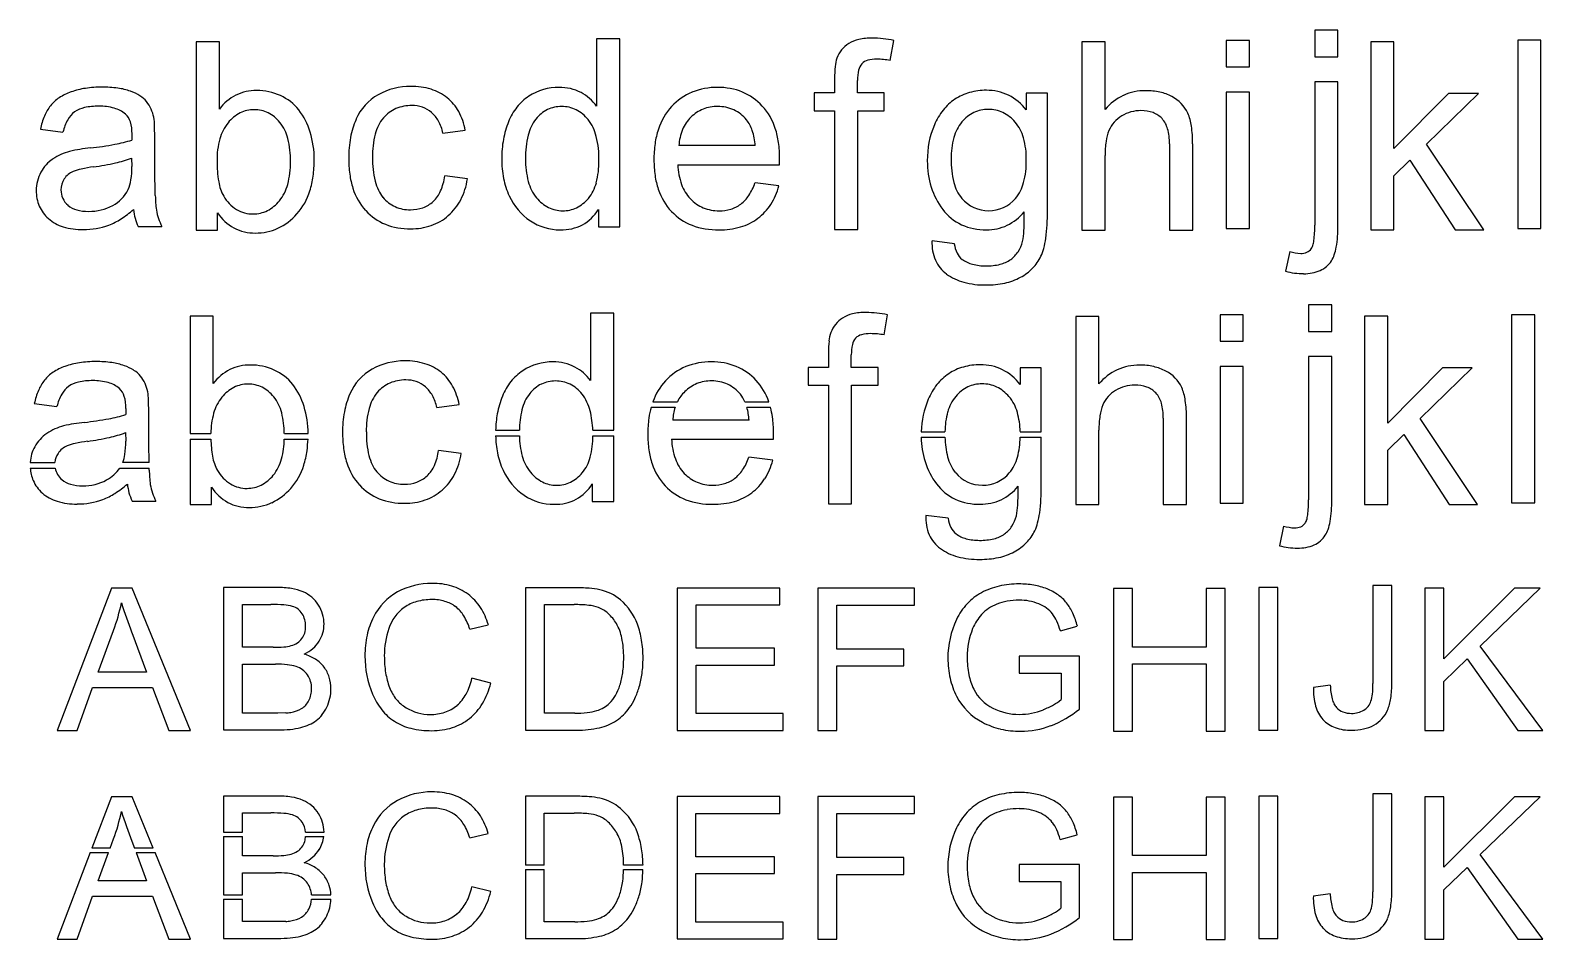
# Model space of a CAD drawing. Extents: x 6 to 1374, y 25 to 347.
# Drawn here: x 6 to 537, y 28 to 347 of the extents above; entities that cross this region are included whole.
import ezdxf

# ---------------------------------------------------------------- set-up
doc = ezdxf.new("R2010")
doc.units = 0
doc.layers.get('0').update_dxf_attribs({"linetype": 'CONTINUOUS'})

msp = doc.modelspace()

# ---------------------------------------------------------------- linework, layer by layer
for p, q in [((456.67, 347.33), (456.67, 337.95)), ((464.81, 347.33), (456.67, 347.33)), ((464.81, 337.95), (464.81, 347.33)), ((64.11, 343.25), (64.11, 277.17)), ((72.25, 343.25), (64.11, 343.25)), ((72.25, 319.67), (72.25, 343.25)), ((204.64, 344.36), (204.64, 320.68)), ((212.78, 344.36), (204.64, 344.36)), ((212.78, 278.28), (212.78, 344.36)), ((307.71, 336.71), (308.92, 343.77)), ((374.95, 343.22), (374.95, 277.14)), ((383.1, 343.22), (374.95, 343.22)), ((383.1, 319.51), (383.1, 343.22)), ((425.59, 343.77), (425.59, 334.49)), ((433.73, 343.77), (425.59, 343.77)), ((433.73, 334.49), (433.73, 343.77)), ((476.31, 343.3), (476.31, 277.23)), ((484.46, 343.3), (476.31, 343.3)), ((484.46, 305.76), (484.46, 343.3)), ((527.9, 343.8), (527.9, 277.72)), ((536.04, 343.8), (527.9, 343.8)), ((536.04, 277.72), (536.04, 343.8)), ((425.59, 334.49), (433.73, 334.49)), ((456.67, 337.95), (464.81, 337.95)), ((288.13, 330.39), (288.13, 325.31)), ((296.17, 325.31), (296.17, 329.71)), ((456.67, 329.18), (456.67, 278.86)), ((464.81, 329.18), (456.67, 329.18)), ((464.81, 278.68), (464.81, 329.18)), ((281.02, 325.31), (281.02, 319.02)), ((288.13, 325.31), (281.02, 325.31)), ((305.55, 325.31), (296.17, 325.31)), ((305.55, 319.02), (305.55, 325.31)), ((355.43, 325.21), (355.43, 319.33)), ((362.86, 325.21), (355.43, 325.21)), ((362.86, 283.82), (362.86, 325.21)), ((425.59, 325.62), (425.59, 277.69)), ((433.73, 325.62), (425.59, 325.62)), ((433.73, 277.69), (433.73, 325.62)), ((503.62, 325.16), (484.46, 305.76)), ((495.83, 307.35), (514.1, 325.16)), ((514.1, 325.16), (503.62, 325.16)), ((281.02, 319.02), (288.13, 319.02)), ((288.13, 319.02), (288.13, 277.37)), ((296.28, 319.02), (305.55, 319.02)), ((296.28, 277.37), (296.28, 319.02)), ((49.63, 309.29), (49.53, 313.86)), ((9.43, 312.61), (17.37, 311.58)), ((41.59, 310.91), (41.55, 308.79)), ((49.63, 298.5), (49.63, 309.29)), ((150.72, 311.21), (158.56, 312.24)), ((260.32, 306.83), (233.52, 306.83)), ((383.1, 277.14), (383.1, 303.33)), ((405.67, 307.47), (405.67, 277.14)), ((413.82, 277.14), (413.82, 307.49)), ((515.95, 277.23), (495.83, 307.35)), ((41.39, 302.4), (41.55, 299.45)), ((49.76, 289.28), (49.63, 298.5)), ((233.1, 300.13), (268.83, 300.13)), ((268.83, 300.13), (268.87, 302.3)), ((484.46, 296.26), (490.08, 301.75)), ((490.08, 301.75), (505.96, 277.23)), ((159.28, 295.13), (151.34, 296.16)), ((268.6, 292.71), (260.23, 293.74)), ((484.46, 277.23), (484.46, 296.26)), ((71.63, 277.17), (71.63, 283.25)), ((205.26, 284.4), (205.26, 278.28)), ((43.76, 278.38), (52.11, 278.38)), ((64.11, 277.17), (71.63, 277.17)), ((205.26, 278.28), (212.78, 278.28)), ((288.13, 277.37), (296.28, 277.37)), ((374.95, 277.14), (383.1, 277.14)), ((405.67, 277.14), (413.82, 277.14)), ((425.59, 277.69), (433.73, 277.69)), ((476.31, 277.23), (484.46, 277.23)), ((505.96, 277.23), (515.95, 277.23)), ((527.9, 277.72), (536.04, 277.72)), ((330.18, 272.33), (322.34, 273.36)), ((447.9, 269.62), (446.4, 262.72)), ((454.51, 250.98), (454.51, 241.6)), ((462.65, 250.98), (454.51, 250.98)), ((462.65, 241.6), (462.65, 250.98)), ((61.95, 246.9), (61.95, 205.78)), ((70.1, 246.9), (61.95, 246.9)), ((70.1, 223.32), (70.1, 246.9)), ((202.49, 248.01), (202.49, 224.33)), ((210.63, 248.01), (202.49, 248.01)), ((210.63, 206.89), (210.63, 248.01)), ((305.55, 240.37), (306.76, 247.43)), ((372.79, 246.87), (372.79, 180.8)), ((380.93, 246.87), (372.79, 246.87)), ((380.93, 223.16), (380.93, 246.87)), ((423.42, 247.42), (423.42, 238.14)), ((431.57, 247.42), (423.42, 247.42)), ((431.57, 238.14), (431.57, 247.42)), ((474.15, 246.96), (474.15, 180.88)), ((482.29, 246.96), (474.15, 246.96)), ((482.29, 209.42), (482.29, 246.96)), ((525.73, 247.45), (525.73, 181.37)), ((533.88, 247.45), (525.73, 247.45)), ((533.88, 181.37), (533.88, 247.45)), ((454.51, 241.6), (462.65, 241.6)), ((285.97, 234.04), (285.97, 228.96)), ((423.42, 238.14), (431.57, 238.14)), ((278.86, 228.96), (278.86, 222.67)), ((285.97, 228.96), (278.86, 228.96)), ((294.01, 228.96), (294.01, 233.36)), ((303.4, 228.96), (294.01, 228.96)), ((303.4, 222.67), (303.4, 228.96)), ((353.28, 228.86), (353.28, 222.99)), ((360.7, 228.86), (353.28, 228.86)), ((360.7, 206.4), (360.7, 228.86)), ((423.42, 229.28), (423.42, 181.34)), ((431.57, 229.28), (423.42, 229.28)), ((431.57, 181.34), (431.57, 229.28)), ((454.51, 232.84), (454.51, 182.51)), ((462.65, 232.84), (454.51, 232.84)), ((462.65, 182.34), (462.65, 232.84)), ((501.45, 228.81), (482.29, 209.42)), ((493.67, 211.01), (511.94, 228.81)), ((511.94, 228.81), (501.45, 228.81)), ((278.86, 222.67), (285.97, 222.67)), ((285.97, 222.67), (285.97, 181.03)), ((294.12, 222.67), (303.4, 222.67)), ((294.12, 181.03), (294.12, 222.67)), ((7.3, 216.26), (15.24, 215.23)), ((39.47, 214.57), (39.42, 212.45)), ((47.51, 212.94), (47.41, 217.51)), ((47.51, 202.15), (47.51, 212.94)), ((148.57, 214.87), (156.41, 215.9)), ((223.77, 214.95), (232.19, 214.95)), ((224.39, 216.93), (232.99, 216.93)), ((256.67, 216.93), (265.05, 216.93)), ((257.37, 214.95), (265.65, 214.95)), ((258.16, 210.49), (231.36, 210.49)), ((403.51, 211.13), (403.51, 180.8)), ((411.65, 180.8), (411.65, 211.14)), ((513.79, 180.88), (493.67, 211.01)), ((39.26, 206.06), (39.42, 203.1)), ((47.6, 195.62), (47.51, 202.15)), ((61.95, 205.78), (69.27, 205.78)), ((61.95, 203.8), (69.28, 203.8)), ((61.95, 203.8), (61.95, 180.83)), ((95.04, 203.8), (103.37, 203.8)), ((95.05, 205.78), (103.4, 205.78)), ((169.2, 206.89), (177.54, 206.89)), ((169.2, 204.91), (177.54, 204.91)), ((203.3, 206.89), (210.63, 206.89)), ((203.32, 204.91), (210.63, 204.91)), ((210.63, 181.93), (210.63, 204.91)), ((230.94, 203.79), (266.67, 203.79)), ((266.67, 203.79), (266.72, 205.95)), ((318.54, 204.42), (326.89, 204.42)), ((318.55, 206.4), (326.88, 206.4)), ((353.28, 206.4), (360.7, 206.4)), ((353.28, 204.42), (360.7, 204.42)), ((360.7, 187.47), (360.7, 204.42)), ((380.93, 180.8), (380.93, 206.98)), ((482.29, 199.92), (487.92, 205.4)), ((487.92, 205.4), (503.8, 180.88)), ((157.13, 198.78), (149.19, 199.82)), ((266.44, 196.36), (258.07, 197.4)), ((482.29, 180.88), (482.29, 199.92)), ((5.88, 195.62), (14.55, 195.62)), ((5.89, 193.64), (14.62, 193.64)), ((37.3, 193.64), (47.62, 193.64)), ((47.6, 195.62), (38.35, 195.62)), ((47.63, 192.93), (47.62, 193.64)), ((69.48, 180.83), (69.48, 186.9)), ((203.11, 188.06), (203.11, 181.93)), ((41.63, 182.04), (49.98, 182.04)), ((61.95, 180.83), (69.48, 180.83)), ((203.11, 181.93), (210.63, 181.93)), ((285.97, 181.03), (294.12, 181.03)), ((372.79, 180.8), (380.93, 180.8)), ((403.51, 180.8), (411.65, 180.8)), ((423.42, 181.34), (431.57, 181.34)), ((474.15, 180.88), (482.29, 180.88)), ((503.8, 180.88), (513.79, 180.88)), ((525.73, 181.37), (533.88, 181.37)), ((328.02, 175.98), (320.19, 177.01)), ((445.74, 173.27), (444.24, 166.38)), ((34.41, 151.44), (15.33, 101.44)), ((41.69, 151.44), (34.41, 151.44)), ((62.09, 101.44), (41.69, 151.44)), ((73.73, 151.68), (73.73, 101.68)), ((92.45, 151.68), (73.73, 151.68)), ((179.66, 151.61), (179.66, 101.61)), ((196.86, 151.61), (179.66, 151.61)), ((232.89, 151.51), (232.89, 101.51)), ((268.93, 151.51), (232.89, 151.51)), ((268.93, 145.58), (268.93, 151.51)), ((282.3, 151.48), (282.3, 101.48)), ((316.15, 151.48), (282.3, 151.48)), ((316.15, 145.55), (316.15, 151.48)), ((386.05, 151.31), (386.05, 101.31)), ((392.68, 151.31), (386.05, 151.31)), ((392.68, 130.79), (392.68, 151.31)), ((418.58, 151.31), (418.58, 130.79)), ((425.21, 151.31), (418.58, 151.31)), ((425.21, 101.31), (425.21, 151.31)), ((437.03, 151.64), (437.03, 101.64)), ((443.66, 151.64), (437.03, 151.64)), ((443.66, 101.64), (443.66, 151.64)), ((477.09, 152.43), (477.09, 118)), ((483.72, 152.43), (477.09, 152.43)), ((483.72, 118.35), (483.72, 152.43)), ((495.33, 151.44), (495.33, 101.44)), ((501.96, 151.44), (495.33, 151.44)), ((501.96, 126.66), (501.96, 151.44)), ((526.78, 151.44), (501.96, 126.66)), ((514.75, 131.13), (535.74, 151.44)), ((535.74, 151.44), (526.78, 151.44)), ((80.36, 145.76), (90.33, 145.76)), ((80.36, 130.7), (80.36, 145.76)), ((186.3, 145.69), (196.78, 145.69)), ((186.3, 107.54), (186.3, 145.69)), ((239.52, 145.58), (268.93, 145.58)), ((239.52, 130.37), (239.52, 145.58)), ((288.93, 145.55), (316.15, 145.55)), ((288.93, 130.1), (288.93, 145.55)), ((160.17, 137.03), (166.64, 138.56)), ((367.38, 136.45), (373.34, 138.08)), ((29.71, 121.96), (35.13, 136.65)), ((41.53, 135.84), (46.69, 121.96)), ((91.15, 130.7), (80.36, 130.7)), ((267.06, 130.37), (239.52, 130.37)), ((267.06, 124.44), (267.06, 130.37)), ((312.49, 130.1), (288.93, 130.1)), ((312.49, 124.18), (312.49, 130.1)), ((352.95, 127.59), (352.95, 121.66)), ((374.09, 127.59), (352.95, 127.59)), ((374.09, 109.04), (374.09, 127.59)), ((418.58, 130.79), (392.68, 130.79)), ((536.67, 101.44), (514.75, 131.13)), ((80.36, 124.77), (91.9, 124.77)), ((80.36, 107.61), (80.36, 124.77)), ((239.52, 124.44), (267.06, 124.44)), ((239.52, 107.44), (239.52, 124.44)), ((288.93, 124.18), (312.49, 124.18)), ((288.93, 101.48), (288.93, 124.18)), ((392.68, 124.86), (418.58, 124.86)), ((392.68, 101.31), (392.68, 124.86)), ((418.58, 124.86), (418.58, 101.31)), ((501.96, 118.75), (510.11, 126.64)), ((510.11, 126.64), (527.94, 101.44)), ((46.69, 121.96), (29.71, 121.96)), ((167.5, 118.16), (160.87, 119.83)), ((352.95, 121.66), (367.62, 121.66)), ((367.62, 121.66), (367.62, 112.34)), ((462.11, 117.41), (456.18, 116.59)), ((501.96, 101.44), (501.96, 118.75)), ((22.34, 101.44), (27.75, 116.58)), ((27.75, 116.58), (48.77, 116.58)), ((48.77, 116.58), (54.56, 101.44)), ((92.8, 107.61), (80.36, 107.61)), ((95.52, 107.67), (92.8, 107.61)), ((196.95, 107.54), (186.3, 107.54)), ((270.1, 107.44), (239.52, 107.44)), ((270.1, 101.51), (270.1, 107.44)), ((15.33, 101.44), (22.34, 101.44)), ((54.56, 101.44), (62.09, 101.44)), ((73.73, 101.68), (92.75, 101.68)), ((179.66, 101.61), (197.67, 101.61)), ((232.89, 101.51), (270.1, 101.51)), ((282.3, 101.48), (288.93, 101.48)), ((386.05, 101.31), (392.68, 101.31)), ((418.58, 101.31), (425.21, 101.31)), ((437.03, 101.64), (443.66, 101.64)), ((495.33, 101.44), (501.96, 101.44)), ((527.94, 101.44), (536.67, 101.44)), ((34.41, 78.25), (27.51, 60.18)), ((41.69, 78.25), (34.41, 78.25)), ((49.06, 60.18), (41.69, 78.25)), ((73.73, 78.49), (73.73, 65.83)), ((92.45, 78.49), (73.73, 78.49)), ((179.65, 78.42), (179.65, 54.17)), ((196.85, 78.42), (179.65, 78.42)), ((232.88, 78.31), (232.88, 28.31)), ((268.92, 78.31), (232.88, 78.31)), ((268.92, 72.39), (268.92, 78.31)), ((282.29, 78.28), (282.29, 28.28)), ((316.14, 78.28), (282.29, 78.28)), ((316.14, 72.35), (316.14, 78.28)), ((386.03, 78.11), (386.03, 28.11)), ((392.67, 78.11), (386.03, 78.11)), ((392.67, 57.6), (392.67, 78.11)), ((418.56, 78.11), (418.56, 57.6)), ((425.19, 78.11), (418.56, 78.11)), ((425.19, 28.11), (425.19, 78.11)), ((437.01, 78.45), (437.01, 28.45)), ((443.65, 78.45), (437.01, 78.45)), ((443.65, 28.45), (443.65, 78.45)), ((477.07, 79.23), (477.07, 44.81)), ((483.7, 79.23), (477.07, 79.23)), ((483.7, 45.16), (483.7, 79.23)), ((495.32, 78.24), (495.32, 28.24)), ((501.95, 78.24), (495.32, 78.24)), ((501.95, 53.47), (501.95, 78.24)), ((526.76, 78.24), (501.95, 53.47)), ((514.74, 57.94), (535.72, 78.24)), ((535.72, 78.24), (526.76, 78.24)), ((80.36, 65.83), (80.36, 72.56)), ((80.36, 72.56), (90.33, 72.56)), ((186.28, 54.17), (186.28, 72.49)), ((186.28, 72.49), (196.77, 72.49)), ((239.51, 72.39), (268.92, 72.39)), ((239.51, 57.18), (239.51, 72.39)), ((288.92, 72.35), (316.14, 72.35)), ((288.92, 56.91), (288.92, 72.35)), ((73.73, 65.83), (80.36, 65.83)), ((73.73, 64.33), (80.36, 64.33)), ((73.73, 64.33), (73.73, 43.75)), ((80.36, 57.51), (80.36, 64.33)), ((102.48, 65.83), (108.99, 65.83)), ((102.5, 64.33), (108.91, 64.33)), ((160.16, 63.84), (166.63, 65.37)), ((367.36, 63.25), (373.33, 64.89)), ((26.94, 58.68), (15.33, 28.25)), ((26.94, 58.68), (33.37, 58.68)), ((33.92, 60.18), (27.51, 60.18)), ((29.71, 48.76), (33.37, 58.68)), ((33.92, 60.18), (35.13, 63.45)), ((41.53, 62.64), (42.45, 60.18)), ((49.06, 60.18), (42.45, 60.18)), ((43.01, 58.68), (49.67, 58.68)), ((43.01, 58.68), (46.69, 48.76)), ((62.09, 28.25), (49.67, 58.68)), ((91.15, 57.51), (80.36, 57.51)), ((186.28, 54.17), (179.65, 54.17)), ((220.91, 54.17), (214.13, 54.17)), ((267.04, 57.18), (239.51, 57.18)), ((267.04, 51.25), (267.04, 57.18)), ((312.47, 56.91), (288.92, 56.91)), ((312.47, 50.98), (312.47, 56.91)), ((352.94, 54.4), (352.94, 48.47)), ((374.08, 54.4), (352.94, 54.4)), ((374.08, 35.84), (374.08, 54.4)), ((418.56, 57.6), (392.67, 57.6)), ((501.95, 45.56), (510.09, 53.44)), ((510.09, 53.44), (527.92, 28.24)), ((536.66, 28.24), (514.74, 57.94)), ((46.69, 48.76), (29.71, 48.76)), ((80.36, 43.75), (80.36, 51.58)), ((80.36, 51.58), (91.9, 51.58)), ((179.65, 52.67), (186.28, 52.67)), ((179.65, 52.67), (179.65, 28.42)), ((186.28, 34.35), (186.28, 52.67)), ((214.12, 52.67), (220.91, 52.67)), ((239.51, 51.25), (267.04, 51.25)), ((239.51, 34.24), (239.51, 51.25)), ((288.92, 50.98), (312.47, 50.98)), ((288.92, 28.28), (288.92, 50.98)), ((352.94, 48.47), (367.6, 48.47)), ((367.6, 48.47), (367.6, 39.15)), ((392.67, 51.67), (418.56, 51.67)), ((392.67, 28.11), (392.67, 51.67)), ((418.56, 51.67), (418.56, 28.11)), ((22.34, 28.25), (27.75, 43.38)), ((27.75, 43.38), (48.77, 43.38)), ((48.77, 43.38), (54.56, 28.25)), ((73.73, 43.75), (80.36, 43.75)), ((104.6, 43.75), (111.39, 43.75)), ((167.49, 44.97), (160.86, 46.64)), ((462.1, 44.21), (456.17, 43.39)), ((501.95, 28.24), (501.95, 45.56)), ((73.73, 42.25), (80.36, 42.25)), ((73.73, 42.25), (73.73, 28.49)), ((80.36, 34.42), (80.36, 42.25)), ((104.6, 42.25), (111.39, 42.25)), ((92.8, 34.42), (80.36, 34.42)), ((95.52, 34.48), (92.8, 34.42)), ((196.94, 34.35), (186.28, 34.35)), ((270.09, 34.24), (239.51, 34.24)), ((270.09, 28.31), (270.09, 34.24)), ((15.33, 28.25), (22.34, 28.25)), ((54.56, 28.25), (62.09, 28.25)), ((73.73, 28.49), (92.75, 28.49)), ((179.65, 28.42), (197.66, 28.42)), ((232.88, 28.31), (270.09, 28.31)), ((282.29, 28.28), (288.92, 28.28)), ((386.03, 28.11), (392.67, 28.11)), ((418.56, 28.11), (425.19, 28.11)), ((437.01, 28.45), (443.65, 28.45)), ((495.32, 28.24), (501.95, 28.24)), ((527.92, 28.24), (536.66, 28.24))]:
    msp.add_line(p, q)
for centre, radius, start, end in [((298.68, 333.93), 10.34, 122.675, 159.603), ((298.96, 333.5), 10.85, 102.366, 122.677), ((301.1, 323.99), 20.6, 89.291, 102.526), ((300.93, 304.86), 39.72, 78.392, 89.388), ((323.97, 330.66), 35.83, 173.728, 180.441), ((301.67, 333.23), 13.4, 161.294, 174.254), ((301.41, 332.28), 4.96, 138.244, 167.794), ((301, 332.2), 4.73, 105.039, 134.239), ((302.71, 326.12), 11.04, 88.833, 105.377), ((302.77, 309.89), 27.27, 79.579, 89.669), ((310.8, 330), 14.62, 166.81, 181.131), ((26.41, 307.87), 18.85, 109.285, 123.376), ((29.32, 299.89), 27.34, 98.552, 109.523), ((30.9, 289.41), 37.94, 89.747, 98.563), ((31.33, 288.2), 39.15, 82.208, 90.38), ((33.83, 305.97), 21.21, 70.08, 82.386), ((35.02, 309.34), 17.63, 57.914, 69.988), ((39.12, 315.85), 9.94, 40.328, 58.03), ((85.87, 309.23), 17.16, 117.014, 142.56), ((85.12, 310.04), 16.11, 89.264, 115.917), ((85.42, 306.15), 19.99, 65.641, 90.263), ((86.79, 308.78), 17.03, 38.418, 66.202), ((136.7, 309.04), 17.9, 119.012, 157.189), ((139.26, 304.39), 23.21, 89.557, 118.975), ((139.73, 303.99), 23.62, 73.252, 90.685), ((141.53, 310.29), 17.06, 51.277, 72.94), ((190.49, 309.37), 17.63, 123.133, 141.5), ((191.28, 308.22), 19.02, 89.358, 123.22), ((191.78, 311.38), 15.87, 62.262, 91.042), ((191.67, 311.24), 16.04, 36.035, 62.133), ((245.91, 306.84), 20.29, 112.581, 137.395), ((246.78, 303.91), 23.34, 89.203, 111.798), ((247.41, 304.8), 22.45, 67.981, 90.778), ((248.11, 307.26), 19.91, 42.48, 67.184), ((340.41, 308.09), 18.04, 105.782, 123.788), ((341.29, 304.61), 21.63, 89.578, 105.529), ((341.66, 309.01), 17.23, 64.122, 90.718), ((340.82, 308.06), 18.46, 37.641, 63.04), ((397.53, 307.47), 18.8, 115.351, 140.19), ((397.13, 307.6), 18.51, 89.296, 114.392), ((397.5, 303.9), 22.21, 77.522, 90.376), ((398.64, 309.15), 16.84, 61.965, 77.425), ((400.99, 313.07), 12.28, 24.815, 63.068), ((25.7, 310.92), 16.11, 142.001, 156.996), ((23.38, 312.51), 13.3, 123.491, 141.275), ((26.69, 311.69), 8.72, 127.054, 151.267), ((26.91, 310.69), 9.66, 101.771, 124.521), ((29.63, 298.47), 22.18, 89.162, 102.212), ((30.28, 301.43), 19.22, 74.601, 90.945), ((32.67, 310.13), 10.19, 49.625, 74.609), ((36.71, 314.36), 12.75, 10.848, 38.407), ((84.41, 308.53), 10.9, 89.593, 116.578), ((84.59, 308.59), 10.85, 63.824, 90.505), ((80.95, 304.64), 24.18, 16.705, 37.503), ((139.33, 308.36), 12.53, 114.003, 139.367), ((139.6, 307.21), 13.69, 89.187, 113.096), ((140.05, 310.56), 10.35, 49.862, 91.436), ((141.83, 310.76), 16.51, 29.007, 51.088), ((137.43, 308.49), 21.45, 10.065, 28.596), ((193.01, 307.5), 20.77, 141.782, 158.245), ((192.89, 308.51), 12.24, 116.715, 141.472), ((192.23, 309.39), 11.16, 89.361, 115.699), ((192.47, 309.15), 11.4, 64.055, 90.591), ((191.63, 307.94), 12.85, 38.57, 63.053), ((246.79, 306.01), 21.5, 137.356, 162.267), ((246.77, 307.71), 12.82, 111.797, 134.742), ((247.01, 306.66), 13.89, 89.375, 111.129), ((247.35, 307.35), 13.19, 65.688, 90.806), ((247.31, 307.82), 12.78, 39.025, 64.678), ((247.24, 306.43), 21.11, 17.652, 42.543), ((343.36, 305.65), 21.89, 141.542, 157.205), ((340.69, 307.68), 18.54, 123.803, 141.303), ((341.97, 308.01), 11.53, 89.459, 115.238), ((342.19, 307.73), 11.81, 64.876, 90.51), ((395.64, 306.13), 12.97, 89.911, 121.152), ((395.87, 307.06), 12.04, 70.446, 91.001), ((33.18, 307.74), 24.24, 156.991, 168.407), ((34.3, 307.47), 17.43, 151.118, 166.354), ((35.14, 313.37), 6.14, 16.787, 47.608), ((28.08, 311.21), 13.52, 358.726, 16.887), ((27.24, 312.99), 22.31, 2.233, 9.737), ((87.1, 305.18), 15.24, 140.719, 164.736), ((85.74, 306.35), 13.45, 117.493, 140.94), ((83.56, 306.98), 12.75, 38.911, 62.866), ((82.01, 305.83), 14.68, 13.718, 38.596), ((146.55, 304.48), 28.75, 156.407, 169.555), ((140.71, 307.42), 14.2, 140.123, 165.962), ((139.75, 310.38), 10.68, 28.261, 49.224), ((134.55, 307.63), 16.56, 12.486, 28.124), ((202.57, 303.51), 31.12, 157.946, 169.782), ((194.85, 307.12), 14.64, 141.997, 166.85), ((189.7, 306.56), 15.22, 13.29, 38.117), ((247.01, 307.32), 13.26, 134.307, 157.243), ((248.24, 308.58), 11.59, 17.733, 39.015), ((352.48, 301.82), 31.79, 157.204, 180.596), ((343.87, 305.91), 14.37, 140.066, 164.839), ((342.76, 306.83), 12.93, 116.158, 140.033), ((341.34, 306.42), 13.36, 40.377, 63.983), ((340.45, 305.67), 14.53, 15.394, 40.365), ((394.15, 308.08), 10.53, 119.7, 157.211), ((397.06, 310.65), 8.26, 43.41, 69.875), ((396.56, 310.45), 8.76, 15.052, 42.119), ((395.98, 311.28), 17.58, 7.865, 23.24), ((373.35, 307.86), 40.46, 359.475, 8.283), ((27.82, 350.61), 44.02, 280.137, 288.176), ((99.06, 301.93), 27.64, 164.76, 180.888), ((65.72, 301.7), 31.48, 359.057, 13.988), ((73.43, 302.09), 32.11, 359.597, 17.213), ((156.64, 302.63), 39.01, 169.584, 180.31), ((156.99, 303.19), 31.02, 165.678, 180.992), ((209.23, 302.34), 37.89, 169.834, 180.214), ((212.57, 302.76), 32.88, 166.482, 180.94), ((171.72, 302.1), 33.75, 359.061, 13.631), ((254.11, 303.46), 29.25, 161.873, 171.985), ((250.68, 305.93), 17.19, 157.716, 176.998), ((237.59, 305.09), 22.79, 4.389, 17.928), ((239.94, 303.9), 28.83, 7.978, 18.056), ((229.66, 302.45), 39.21, 359.78, 7.989), ((356.34, 302.52), 27.3, 164.807, 180.934), ((328.08, 302.25), 27.36, 359.056, 15.401), ((416.84, 303.6), 33.75, 171.904, 180.462), ((399.45, 306.16), 16.17, 158.211, 172.2), ((387, 307.82), 18.68, 358.94, 15.241), ((24.86, 285.55), 19.92, 104.995, 123.644), ((33.01, 247.62), 58.69, 95.903, 103.1), ((13.05, 428.63), 123.42, 276.477, 280.512), ((158.79, 302.09), 32.81, 179.028, 193.659), ((264.48, 301.99), 39.73, 171.976, 180.22), ((20.99, 291.19), 13, 151.154, 180.641), ((21.28, 291.13), 13.28, 124.132, 151.524), ((23.66, 291.19), 7.07, 112.194, 146.315), ((27.21, 282.25), 16.69, 101.784, 111.893), ((35.46, 245.47), 54.39, 97.787, 102.374), ((15.34, 392.78), 94.3, 277.77, 282.56), ((27.97, 337.1), 37.2, 282.217, 291.135), ((12.27, 299.16), 29.28, 351.369, 0.562), ((111.84, 300.98), 40.42, 179.265, 189.795), ((67.61, 300.71), 29.59, 345.269, 0.918), ((63.47, 301.7), 42.07, 352.295, 0.216), ((158.13, 302.27), 40.5, 179.777, 187.783), ((206.17, 302.02), 34.83, 179.704, 191.157), ((209.38, 301.74), 29.69, 179.061, 194.706), ((176.52, 301.07), 28.94, 345.412, 0.95), ((262.3, 301.69), 37.54, 179.777, 188.21), ((256.85, 301.14), 23.77, 182.434, 199.504), ((351.15, 301.22), 30.45, 179.498, 197.165), ((360.27, 301.54), 31.23, 179.013, 194.123), ((325.76, 301.29), 29.68, 345.426, 0.993), ((23.5, 291.34), 6.85, 146.608, 180.537), ((28.91, 296.53), 12.43, 335.529, 351.829), ((86.72, 296.45), 14.9, 189.057, 209.594), ((81.53, 297.03), 15.19, 320.918, 345.361), ((74.81, 300.16), 30.63, 342.523, 352.312), ((146.99, 300.73), 29.25, 187.765, 197.713), ((143.62, 298.64), 17.26, 194.423, 205.628), ((132.21, 298.58), 19.28, 336.544, 352.793), ((135.58, 298.61), 23.96, 333.168, 351.639), ((198.55, 300.55), 27.07, 191.22, 204.771), ((195.08, 297.95), 14.9, 194.582, 219.4), ((190.78, 297.32), 14.21, 320.556, 345.573), ((252.64, 300.3), 27.79, 188.204, 198.512), ((248.11, 298.1), 14.52, 199.691, 223.43), ((241.09, 300.41), 20.26, 326.802, 340.781), ((246.29, 298.51), 23.06, 327.699, 345.442), ((346.51, 299.96), 25.65, 197.521, 217.334), ((343.66, 297.28), 14.08, 193.803, 219.554), ((340.99, 297.27), 13.93, 319.824, 345.657), ((21.56, 290.87), 13.58, 179.247, 202.879), ((23.48, 291.17), 6.83, 179.047, 230.454), ((28.84, 297), 12.7, 298.041, 333.728), ((95.11, 290.05), 45.35, 180.98, 187.433), ((85.56, 295.92), 13.62, 210.057, 237.669), ((82.88, 295.93), 13.45, 297.493, 320.94), ((83.2, 297.33), 21.78, 318.346, 343.004), ((138.83, 297.94), 20.64, 197.213, 222.405), ((138.88, 296.37), 12.01, 205.642, 219.918), ((138.98, 296.37), 12.08, 219.62, 245.3), ((140, 295.17), 10.79, 290.036, 312.49), ((139.73, 295.34), 11.09, 312.95, 336.467), ((140.45, 296.3), 18.56, 310.855, 332.76), ((192.91, 297.64), 20.73, 203.993, 236.254), ((193.96, 297.05), 13.46, 219.459, 242.718), ((192.01, 296.37), 12.65, 296.385, 320.332), ((246.03, 297.95), 20.77, 198.165, 223.274), ((247.28, 297.31), 13.37, 223.434, 247.134), ((247.9, 295.96), 12.13, 307.105, 326.804), ((342.01, 295.92), 11.94, 219.576, 271.002), ((342.39, 296.03), 12.06, 269.166, 320.029), ((20.65, 290.69), 12.67, 203.74, 228.496), ((24.36, 292.09), 8.11, 229.843, 254.456), ((26.15, 298.57), 14.83, 254.49, 270.922), ((26.7, 300.79), 17.05, 268.946, 298.4), ((18.52, 311.26), 35.77, 302.483, 311.247), ((59.43, 285.92), 17.39, 185.15, 205.694), ((68.69, 287.27), 18.81, 189.422, 208.172), ((85.17, 292.05), 16.14, 213.015, 241.053), ((83.96, 293.96), 11.12, 239.242, 270.885), ((84.21, 293.75), 10.9, 269.593, 296.578), ((83.93, 296.53), 20.7, 295.345, 318.653), ((137.8, 297.08), 19.29, 222.576, 247.835), ((139.13, 297.22), 12.91, 246.27, 270.828), ((139.46, 297.01), 12.7, 269.353, 289.491), ((140.47, 296.19), 18.47, 289.378, 311.021), ((192.64, 294.86), 10.91, 243.609, 270.389), ((192.82, 295.15), 11.2, 269.46, 295.451), ((192.38, 292.25), 15.08, 298.797, 328.635), ((245.23, 297.28), 19.73, 223.433, 248.947), ((247.43, 298.14), 14.19, 247.893, 270.665), ((247.72, 298.03), 14.08, 269.487, 286.57), ((248.4, 295.51), 11.47, 286.886, 306.479), ((249.86, 296.39), 18.9, 307.076, 327.338), ((340.03, 294.75), 17.34, 216.657, 244.839), ((340.9, 294.94), 17.9, 295.938, 320.527), ((245.46, 282.35), 109.26, 357.192, 0.637), ((294.31, 283.1), 68.55, 352.593, 0.597), ((21.42, 291.56), 13.83, 228.492, 253.282), ((24.09, 300.72), 23.37, 253.47, 270.922), ((24.66, 302.7), 25.34, 269.56, 290.36), ((24.95, 301.13), 23.78, 291.021, 302.529), ((84.62, 291.87), 15.73, 242.48, 271.015), ((85.06, 294.78), 18.64, 269.498, 294.499), ((139.03, 300.91), 23.31, 248.598, 270.854), ((139.6, 299.22), 21.61, 269.406, 288.889), ((191.79, 295.96), 18.71, 236.254, 270.328), ((192.25, 293.41), 16.17, 268.76, 297.232), ((247.15, 303.1), 25.86, 249.615, 270.905), ((247.86, 303.93), 26.68, 269.354, 285.863), ((249.9, 296.45), 18.93, 286.106, 306.872), ((341.04, 297.86), 20.59, 245.966, 271.09), ((341.62, 294.11), 16.83, 269.351, 294.969), ((332.67, 277.69), 21.93, 348.06, 358.177), ((418.85, 278.33), 37.82, 352.672, 0.795), ((423.26, 278.1), 41.55, 350.42, 0.8), ((338.16, 272.62), 15.84, 177.337, 202.435), ((340.11, 273.47), 10, 186.593, 205.913), ((342.27, 276.22), 12.24, 327.012, 345.522), ((346.5, 274.63), 15.58, 334.681, 345.42), ((332.64, 278.34), 29.93, 345.226, 352.169), ((452.25, 272.83), 3.89, 325.472, 343.991), ((445.11, 275.05), 11.36, 343.174, 352.21), ((446.61, 274.35), 17.9, 340.761, 349.842), ((334.29, 271.29), 11.74, 203.627, 234.293), ((336.74, 271.88), 6.27, 206.311, 232.721), ((339.22, 275.35), 10.53, 233.403, 255.203), ((343.72, 275.66), 10.8, 283.497, 305.316), ((343.79, 275.32), 10.49, 306.07, 326.598), ((346.28, 274.91), 15.9, 315.639, 334.116), ((452.46, 285.25), 16.29, 253.731, 267.469), ((451.86, 274.28), 5.31, 268.732, 292.753), ((452.37, 272.88), 3.81, 293.782, 323.765), ((454.81, 271.33), 9.16, 294.508, 327.273), ((454.42, 271.59), 9.62, 327.202, 340.95), ((338.37, 276.94), 18.72, 234.229, 254.974), ((340.99, 282.16), 17.56, 255.274, 270.756), ((341.5, 284.75), 20.16, 269.221, 283.597), ((343.52, 278.85), 20.74, 282.139, 298.378), ((344.81, 276.49), 18.06, 298.356, 315.328), ((452.69, 285.47), 23.6, 254.527, 270.164), ((453.13, 275.7), 13.84, 268.495, 293.334), ((340.91, 286.66), 28.77, 255.113, 270.678), ((341.49, 288.38), 30.48, 269.542, 282.101), ((296.52, 237.58), 10.34, 122.675, 159.603), ((296.8, 237.15), 10.85, 102.366, 122.677), ((298.94, 227.64), 20.6, 89.291, 102.526), ((298.77, 208.52), 39.72, 78.392, 89.388), ((299.52, 236.89), 13.4, 161.294, 174.254), ((299.25, 235.94), 4.96, 138.244, 167.794), ((298.85, 235.86), 4.73, 105.039, 134.239), ((300.55, 229.78), 11.04, 88.833, 105.377), ((300.61, 213.54), 27.27, 79.579, 89.669), ((321.81, 234.31), 35.83, 173.728, 180.441), ((308.64, 233.65), 14.62, 166.81, 181.131), ((24.28, 211.52), 18.85, 109.285, 123.376), ((27.19, 203.55), 27.34, 98.552, 109.523), ((28.77, 193.06), 37.94, 89.747, 98.563), ((29.2, 191.86), 39.15, 82.208, 90.38), ((31.7, 209.62), 21.21, 70.08, 82.386), ((32.89, 213), 17.63, 57.914, 69.988), ((82.97, 213.69), 16.11, 89.264, 115.917), ((83.27, 209.81), 19.99, 65.641, 90.263), ((134.55, 212.69), 17.9, 119.012, 157.189), ((137.11, 208.04), 23.21, 89.557, 118.975), ((137.58, 207.64), 23.62, 73.252, 90.685), ((139.38, 213.94), 17.06, 51.277, 72.94), ((189.13, 211.88), 19.02, 89.358, 123.22), ((189.63, 215.03), 15.87, 62.262, 91.042), ((189.52, 214.9), 16.04, 36.035, 62.133), ((243.75, 210.5), 20.29, 112.581, 137.395), ((244.62, 207.56), 23.34, 89.203, 111.798), ((245.25, 208.45), 22.45, 67.981, 90.778), ((245.95, 210.91), 19.91, 42.48, 67.184), ((338.25, 211.74), 18.04, 105.782, 123.788), ((339.13, 208.26), 21.63, 89.578, 105.529), ((339.51, 212.66), 17.23, 64.122, 90.718), ((394.97, 211.26), 18.51, 89.296, 114.392), ((395.34, 207.56), 22.21, 77.522, 90.376), ((396.47, 212.8), 16.84, 61.965, 77.425), ((23.57, 214.57), 16.11, 142.001, 156.996), ((21.25, 216.17), 13.3, 123.491, 141.275), ((24.79, 214.34), 9.66, 101.771, 124.521), ((27.51, 202.13), 22.18, 89.162, 102.212), ((28.15, 205.09), 19.22, 74.601, 90.945), ((30.55, 213.79), 10.19, 49.625, 74.609), ((36.99, 219.5), 9.94, 40.328, 58.03), ((34.58, 218.01), 12.75, 10.848, 38.407), ((83.72, 212.89), 17.16, 117.014, 142.56), ((82.26, 212.19), 10.9, 89.593, 116.578), ((82.44, 212.24), 10.85, 63.824, 90.505), ((84.64, 212.43), 17.03, 38.418, 66.202), ((78.8, 208.29), 24.18, 16.705, 37.503), ((137.18, 212.01), 12.53, 114.003, 139.367), ((137.45, 210.87), 13.69, 89.187, 113.096), ((137.9, 214.21), 10.35, 49.862, 91.436), ((139.68, 214.41), 16.51, 29.007, 51.088), ((190.86, 211.15), 20.77, 141.782, 158.245), ((188.34, 213.02), 17.63, 123.133, 141.5), ((190.74, 212.17), 12.24, 116.715, 141.472), ((190.08, 213.04), 11.16, 89.361, 115.699), ((190.32, 212.8), 11.4, 64.055, 90.591), ((189.48, 211.59), 12.85, 38.57, 63.053), ((244.63, 209.67), 21.5, 137.356, 160.256), ((244.61, 211.36), 12.82, 111.797, 134.742), ((244.85, 210.31), 13.89, 89.375, 111.129), ((245.19, 211.01), 13.19, 65.688, 90.806), ((245.16, 211.47), 12.78, 39.025, 64.678), ((245.08, 210.08), 21.11, 18.921, 42.543), ((338.53, 211.33), 18.54, 123.803, 141.303), ((339.81, 211.66), 11.53, 89.459, 115.238), ((340.03, 211.38), 11.81, 64.876, 90.51), ((338.66, 211.71), 18.46, 37.641, 63.04), ((395.37, 211.13), 18.8, 115.351, 140.19), ((398.83, 216.72), 12.28, 24.815, 63.068), ((31.05, 211.39), 24.24, 156.991, 168.407), ((32.18, 211.12), 17.43, 151.118, 166.354), ((24.56, 215.34), 8.72, 127.054, 151.267), ((33.01, 217.02), 6.14, 16.787, 47.608), ((25.95, 214.87), 13.52, 358.726, 16.887), ((25.12, 216.64), 22.31, 2.233, 9.737), ((84.95, 208.83), 15.24, 140.719, 164.736), ((83.59, 210.01), 13.45, 117.493, 140.94), ((81.41, 210.63), 12.75, 38.911, 62.866), ((79.86, 209.49), 14.68, 13.718, 38.596), ((144.4, 208.13), 28.75, 156.407, 169.555), ((138.56, 211.07), 14.2, 140.123, 165.962), ((137.6, 214.03), 10.68, 28.261, 49.224), ((132.4, 211.29), 16.56, 12.486, 28.124), ((135.28, 212.15), 21.45, 10.065, 28.596), ((200.42, 207.16), 31.12, 157.946, 169.782), ((192.7, 210.77), 14.64, 141.997, 166.85), ((187.55, 210.21), 15.22, 13.29, 38.117), ((244.85, 210.98), 13.26, 134.307, 153.33), ((246.08, 212.23), 11.59, 23.928, 39.015), ((350.32, 205.47), 31.79, 157.204, 178.323), ((341.2, 209.31), 21.89, 141.542, 157.205), ((341.71, 209.57), 14.37, 140.066, 164.839), ((340.6, 210.49), 12.93, 116.158, 140.033), ((339.18, 210.07), 13.36, 40.377, 63.983), ((338.29, 209.32), 14.53, 15.394, 40.365), ((391.99, 211.73), 10.53, 119.7, 157.211), ((393.48, 209.79), 12.97, 89.911, 121.152), ((393.71, 210.71), 12.04, 70.446, 91.001), ((394.9, 214.31), 8.26, 43.41, 69.875), ((394.4, 214.11), 8.76, 15.052, 42.119), ((393.82, 214.94), 17.58, 7.865, 23.24), ((25.69, 254.27), 44.02, 280.137, 288.176), ((96.91, 205.58), 27.64, 164.76, 179.579), ((63.57, 205.36), 31.48, 0.778, 13.988), ((71.28, 205.74), 32.11, 0.079, 17.213), ((154.49, 206.29), 39.01, 169.584, 180.31), ((154.84, 206.84), 31.02, 165.678, 180.992), ((207.08, 206), 37.89, 169.834, 178.648), ((210.42, 206.42), 32.88, 166.482, 179.174), ((169.57, 205.76), 33.75, 1.926, 13.631), ((251.95, 207.11), 29.25, 164.469, 171.985), ((248.53, 209.59), 17.19, 161.835, 176.998), ((235.44, 208.74), 22.79, 4.389, 15.795), ((237.78, 207.55), 28.83, 7.978, 14.867), ((354.18, 206.17), 27.3, 164.807, 179.517), ((325.92, 205.91), 27.36, 1.036, 15.401), ((397.29, 209.81), 16.17, 158.211, 172.2), ((384.83, 211.47), 18.68, 358.94, 15.241), ((371.19, 211.51), 40.46, 359.475, 8.283), ((22.73, 189.2), 19.92, 104.995, 123.644), ((30.88, 151.28), 58.69, 95.903, 103.1), ((10.92, 332.29), 123.42, 276.477, 280.512), ((262.32, 205.65), 39.73, 171.976, 180.22), ((227.51, 206.1), 39.21, 359.78, 7.989), ((414.68, 207.25), 33.75, 171.904, 180.462), ((19.15, 194.78), 13.28, 124.132, 151.524), ((25.09, 185.9), 16.69, 101.784, 111.893), ((33.33, 149.12), 54.39, 97.787, 102.374), ((13.21, 296.44), 94.3, 277.77, 282.56), ((25.85, 240.75), 37.2, 282.217, 291.135), ((10.14, 202.81), 29.28, 351.369, 0.562), ((109.69, 204.63), 40.42, 181.179, 189.795), ((65.46, 204.37), 29.59, 345.269, 358.91), ((61.32, 205.36), 42.07, 352.295, 357.884), ((155.98, 205.92), 40.5, 179.777, 187.783), ((156.64, 205.75), 32.81, 179.028, 193.659), ((204.02, 205.68), 34.83, 181.261, 191.157), ((207.23, 205.39), 29.69, 180.932, 194.706), ((174.37, 204.72), 28.94, 345.412, 0.368), ((260.14, 205.35), 37.54, 179.777, 188.21), ((254.69, 204.8), 23.77, 182.434, 199.504), ((348.99, 204.87), 30.45, 180.855, 197.165), ((358.11, 205.19), 31.23, 181.413, 194.123), ((323.6, 204.94), 29.68, 345.426, 358.991), ((18.86, 194.85), 13, 151.154, 176.582), ((21.37, 195), 6.85, 146.608, 174.771), ((21.53, 194.85), 7.07, 112.194, 146.315), ((26.79, 200.18), 12.43, 338.47, 351.829), ((84.57, 200.1), 14.9, 189.057, 209.594), ((79.38, 200.68), 15.19, 320.918, 345.361), ((72.66, 203.81), 30.63, 342.523, 352.312), ((144.84, 204.39), 29.25, 187.765, 197.713), ((141.47, 202.3), 17.26, 194.423, 205.628), ((130.06, 202.23), 19.28, 336.544, 352.793), ((133.43, 202.27), 23.96, 333.168, 351.639), ((196.4, 204.2), 27.07, 191.22, 204.771), ((192.93, 201.61), 14.9, 194.582, 219.4), ((188.63, 200.97), 14.21, 320.556, 345.573), ((250.48, 203.95), 27.79, 188.204, 198.512), ((245.95, 201.75), 14.52, 199.691, 223.43), ((238.94, 204.07), 20.26, 326.802, 340.781), ((341.5, 200.93), 14.08, 193.803, 219.554), ((338.83, 200.92), 13.93, 319.824, 345.657), ((19.44, 194.52), 13.58, 183.731, 202.879), ((21.35, 194.82), 6.83, 189.946, 230.454), ((26.71, 200.66), 12.7, 298.041, 326.463), ((92.98, 193.71), 45.35, 180.98, 187.433), ((83.41, 199.57), 13.62, 210.057, 237.669), ((80.73, 199.58), 13.45, 297.493, 320.94), ((81.05, 200.98), 21.78, 318.346, 343.004), ((136.68, 201.59), 20.64, 197.213, 222.405), ((136.73, 200.03), 12.01, 205.642, 219.918), ((136.83, 200.02), 12.08, 219.62, 245.3), ((137.58, 198.99), 11.09, 312.95, 336.467), ((138.3, 199.95), 18.56, 310.855, 332.76), ((190.76, 201.29), 20.73, 203.993, 236.254), ((191.81, 200.71), 13.46, 219.459, 242.718), ((189.86, 200.02), 12.65, 296.385, 320.332), ((243.87, 201.61), 20.77, 198.165, 223.274), ((245.12, 200.96), 13.37, 223.434, 247.134), ((245.74, 199.61), 12.13, 307.105, 326.804), ((244.13, 202.16), 23.06, 327.699, 345.442), ((344.35, 203.61), 25.65, 197.521, 217.334), ((339.85, 199.57), 11.94, 219.576, 271.002), ((340.23, 199.68), 12.06, 269.166, 320.029), ((18.52, 194.34), 12.67, 203.74, 228.496), ((22.23, 195.75), 8.11, 229.843, 254.456), ((24.02, 202.23), 14.83, 254.49, 270.922), ((24.58, 204.44), 17.05, 268.946, 298.4), ((16.4, 214.91), 35.77, 302.483, 311.247), ((57.3, 189.58), 17.39, 185.15, 205.694), ((66.57, 190.92), 18.81, 189.422, 208.172), ((83.02, 195.7), 16.14, 213.015, 241.053), ((81.81, 197.61), 11.12, 239.242, 270.885), ((82.06, 197.4), 10.9, 269.593, 296.578), ((81.78, 200.18), 20.7, 295.345, 318.653), ((135.65, 200.73), 19.29, 222.576, 247.835), ((136.98, 200.87), 12.91, 246.27, 270.828), ((137.31, 200.66), 12.7, 269.353, 289.491), ((137.85, 198.83), 10.79, 290.036, 312.49), ((138.32, 199.84), 18.47, 289.378, 311.021), ((190.49, 198.51), 10.91, 243.609, 270.389), ((190.67, 198.8), 11.2, 269.46, 295.451), ((190.23, 195.9), 15.08, 298.797, 328.635), ((243.07, 200.93), 19.73, 223.433, 248.947), ((245.27, 201.79), 14.19, 247.893, 270.665), ((245.56, 201.68), 14.08, 269.487, 286.57), ((246.24, 199.16), 11.47, 286.886, 306.479), ((247.7, 200.04), 18.9, 307.076, 327.338), ((337.87, 198.41), 17.34, 216.657, 244.839), ((338.74, 198.59), 17.9, 295.938, 320.527), ((243.3, 186), 109.26, 357.192, 0.637), ((292.15, 186.76), 68.55, 352.593, 0.597), ((19.29, 195.21), 13.83, 228.492, 253.282), ((21.96, 204.37), 23.37, 253.47, 270.922), ((22.53, 206.35), 25.34, 269.56, 290.36), ((22.82, 204.79), 23.78, 291.021, 302.529), ((82.47, 195.52), 15.73, 242.48, 271.015), ((82.91, 198.44), 18.64, 269.498, 294.499), ((136.88, 204.57), 23.31, 248.598, 270.854), ((137.45, 202.87), 21.61, 269.406, 288.889), ((189.64, 199.62), 18.71, 236.254, 270.328), ((190.1, 197.07), 16.17, 268.76, 297.232), ((244.99, 206.75), 25.86, 249.615, 270.905), ((245.7, 207.58), 26.68, 269.354, 285.863), ((247.74, 200.1), 18.93, 286.106, 306.872), ((338.88, 201.51), 20.59, 245.966, 271.09), ((339.46, 197.76), 16.83, 269.351, 294.969), ((330.51, 181.35), 21.93, 348.06, 358.177), ((416.69, 181.98), 37.82, 352.672, 0.795), ((421.1, 181.76), 41.55, 350.42, 0.8), ((336, 176.28), 15.84, 177.337, 202.435), ((337.95, 177.13), 10, 186.593, 205.913), ((340.11, 179.87), 12.24, 327.012, 345.522), ((330.48, 182), 29.93, 345.226, 352.169), ((450.08, 176.48), 3.89, 325.472, 343.991), ((442.95, 178.7), 11.36, 343.174, 352.21), ((332.13, 174.94), 11.74, 203.627, 234.293), ((334.58, 175.54), 6.27, 206.311, 232.721), ((337.06, 179), 10.53, 233.403, 255.203), ((341.56, 179.32), 10.8, 283.497, 305.316), ((341.63, 178.98), 10.49, 306.07, 326.598), ((344.12, 178.57), 15.9, 315.639, 334.116), ((344.34, 178.29), 15.58, 334.681, 345.42), ((450.3, 188.9), 16.29, 253.731, 267.469), ((449.7, 177.94), 5.31, 268.732, 292.753), ((450.21, 176.53), 3.81, 293.782, 323.765), ((452.65, 174.98), 9.16, 294.508, 327.273), ((452.26, 175.24), 9.62, 327.202, 340.95), ((444.45, 178), 17.9, 340.761, 349.842), ((336.21, 180.59), 18.72, 234.229, 254.974), ((338.83, 185.81), 17.56, 255.274, 270.756), ((339.34, 188.41), 20.16, 269.221, 283.597), ((342.65, 180.14), 18.06, 298.356, 315.328), ((450.53, 189.12), 23.6, 254.527, 270.164), ((450.96, 179.36), 13.84, 268.495, 293.334), ((338.75, 190.31), 28.77, 255.113, 270.678), ((339.34, 192.03), 30.48, 269.542, 282.101), ((341.36, 182.5), 20.74, 282.139, 298.378), ((92.7, 119.96), 31.73, 81.118, 90.456), ((95.06, 134.67), 16.82, 67.054, 81.319), ((96.97, 139.32), 11.8, 31.549, 66.816), ((144.64, 132.21), 20.44, 118.739, 153.608), ((146.66, 128.4), 24.75, 89.397, 118.602), ((147.16, 129.49), 23.66, 73.645, 90.568), ((148.57, 134.65), 18.31, 53.261, 73.347), ((148.53, 134.62), 18.36, 33.366, 53.198), ((197.17, 86.96), 64.65, 85.725, 90.276), ((200.19, 125.53), 25.97, 77.664, 86.036), ((202.2, 134.39), 16.88, 49.969, 77.897), ((348.88, 132.74), 19.42, 118.106, 136.997), ((351.46, 127.9), 24.9, 102.926, 118.091), ((352.73, 122.05), 30.89, 89.67, 102.803), ((353.02, 123.83), 29.11, 80.026, 90.22), ((353.96, 129.3), 23.57, 68.242, 79.98), ((355.86, 133.83), 18.66, 54.837, 68.49), ((358.25, 137.28), 14.46, 38.519, 54.705), ((-32.19, 161.21), 71.66, 339.955, 347.986), ((168.85, 185.92), 136.81, 196.837, 201.474), ((90.68, 94.51), 51.24, 85.259, 90.391), ((93.87, 130.68), 14.94, 74.276, 85.988), ((96.21, 139.28), 6.03, 32.041, 73.565), ((96.65, 138.82), 12.34, 0.315, 32.708), ((145.57, 132.8), 14.57, 125.304, 162.081), ((145.31, 133.16), 14.13, 105.643, 125.265), ((146.6, 128.26), 19.19, 89.429, 105.416), ((146.96, 131.46), 16, 73.964, 90.612), ((148.08, 135.53), 11.77, 53.262, 73.698), ((147.75, 135.37), 12.1, 31.76, 52.478), ((145.12, 132.53), 22.35, 15.645, 33.03), ((197.14, 102.14), 43.55, 83.774, 90.472), ((200.43, 130.76), 14.74, 70.621, 84.441), ((201.28, 134.41), 11.02, 47.519, 68.471), ((199.85, 131.86), 20.33, 19.866, 49.461), ((350.86, 131.07), 22.01, 137.333, 154.707), ((350.46, 132.25), 14.64, 111.531, 137.005), ((351.55, 130.16), 16.98, 99.662, 112.364), ((352.79, 122.9), 24.35, 89.681, 99.67), ((353.16, 129.75), 17.5, 67.665, 90.763), ((354.62, 133.39), 13.58, 54.228, 67.508), ((356.77, 136.4), 9.88, 37.714, 54.132), ((355.48, 135.3), 17.86, 24.343, 37.947), ((94.51, 138.27), 8.01, 358.828, 31.673), ((94.02, 138.02), 8.49, 344.231, 0.6), ((97.6, 138.89), 11.39, 328.01, 0.023), ((149.45, 129.55), 25.93, 153.085, 167.93), ((140.87, 131.13), 20.18, 17.012, 31.728), ((198.05, 130.97), 15.74, 30.77, 47.282), ((197.53, 130.81), 16.27, 10.992, 30.327), ((191.51, 128.56), 29.3, 9.117, 20.402), ((358.91, 127.07), 31, 154.377, 180.413), ((352.57, 130.59), 17.31, 137.744, 157.26), ((353.44, 134.1), 13.92, 24.43, 36.842), ((343.88, 129.69), 24.45, 16.052, 24.572), ((347.34, 131.6), 26.8, 13.993, 24.368), ((96.36, 137.38), 6.07, 302.829, 323.446), ((96.22, 137.43), 6.22, 323.826, 343.984), ((97.85, 138.63), 11.04, 310.954, 328.432), ((157.54, 127.88), 34.19, 168.01, 180.353), ((159.91, 127.75), 29.77, 161.311, 180.094), ((180.74, 127.38), 33.4, 359.324, 11.277), ((182.07, 127.05), 38.86, 359.758, 9.105), ((360.91, 127.46), 26.21, 157.992, 180.535), ((91.42, 172.74), 42.04, 269.624, 274.766), ((93.97, 143.96), 13.15, 274.136, 285.324), ((95.15, 139.31), 8.35, 285.9, 302.566), ((95.78, 141.08), 14.24, 296.032, 310.775), ((97.94, 113.85), 15, 57.357, 74.141), ((157.41, 127.41), 34.06, 179.569, 202.71), ((166.38, 127.52), 36.24, 179.715, 189.185), ((92.15, 87.3), 37.48, 83.94, 90.383), ((94.54, 108.9), 15.74, 72.81, 84.313), ((96.94, 116.66), 7.62, 35.128, 72.818), ((99.68, 116.69), 11.67, 37.215, 57.067), ((99.71, 116.7), 11.64, 17.761, 37.259), ((175.28, 126.8), 38.86, 352.549, 0.283), ((179.7, 126.74), 41.23, 352.722, 0.205), ((359.18, 126.71), 31.26, 179.746, 192.713), ((365.25, 126.98), 30.55, 179.554, 191.142), ((96.38, 116.38), 8.24, 358.677, 34.476), ((98.13, 116.28), 13.28, 359.542, 17.395), ((156.08, 125.85), 25.81, 189.177, 201.055), ((140.86, 123.89), 20.42, 331.979, 348.515), ((141.6, 124.45), 26.66, 329.614, 346.345), ((194.79, 123.19), 18.96, 330.323, 342.113), ((189.44, 124.91), 24.58, 342.124, 352.625), ((190.96, 125.29), 29.87, 335.226, 343.475), ((191.05, 125.28), 29.78, 343.446, 352.743), ((355.04, 125.83), 27.03, 192.843, 207.132), ((354.73, 124.9), 19.83, 191.127, 206.591), ((483.82, 117.94), 21.72, 181.422, 194.232), ((442.43, 117.74), 34.66, 354.284, 0.429), ((447.37, 118.04), 36.35, 351.692, 0.497), ((97.2, 115.29), 7.23, 302.713, 332.769), ((95.94, 116.01), 8.68, 332.377, 1.185), ((96.78, 116.06), 14.63, 333.997, 0.46), ((147.14, 123.02), 22.89, 202.493, 218.538), ((146.4, 122.06), 15.42, 200.829, 218.669), ((144.4, 120.56), 12.92, 219.036, 239.111), ((146.88, 120.75), 13.62, 310.094, 331.766), ((199.71, 120.39), 13.29, 315.348, 330.291), ((199.75, 121.22), 20.19, 324.556, 335.268), ((349.57, 122.92), 20.84, 206.858, 242.831), ((350.2, 122.55), 14.73, 206.295, 243.772), ((357.55, 123.97), 15.38, 299.017, 310.883), ((477.65, 115.81), 21.48, 177.927, 195.56), ((472.04, 115.08), 9.59, 194.972, 205.992), ((470.85, 113.66), 5.87, 301.28, 340.949), ((465.18, 115.33), 11.78, 342.248, 354.898), ((466.77, 115.1), 16.73, 337.251, 352.038), ((94.95, 122.19), 14.53, 272.26, 279.286), ((95.64, 118.5), 10.78, 278.804, 300.465), ((99.72, 113.62), 10.83, 307.207, 322.162), ((96.42, 116.16), 14.99, 322.215, 334.253), ((144.09, 120.69), 19.05, 218.796, 236.936), ((146.17, 123.33), 16.2, 238.749, 270.281), ((146.41, 122.94), 15.82, 269.43, 288.314), ((147.08, 120.59), 13.38, 288.756, 309.878), ((147.94, 120.84), 19.36, 308.625, 329.348), ((197.19, 145.23), 37.69, 269.634, 276.342), ((199.52, 125.11), 17.44, 276.054, 287.279), ((200.64, 121.13), 13.3, 287.738, 299.632), ((202.57, 117.72), 9.39, 299.67, 314.677), ((201.33, 119.86), 18.11, 304.735, 325.157), ((352.95, 127.86), 20.71, 243.447, 270.222), ((353.01, 129.3), 22.15, 270.05, 292.296), ((350.28, 136.84), 30.16, 291.668, 299.238), ((350.51, 137.99), 37.34, 291.252, 309.164), ((468.27, 113.23), 11.75, 195.682, 222.08), ((468.43, 113.31), 5.58, 205.884, 221.716), ((468.78, 113.7), 6.09, 222.224, 248.588), ((469.44, 115.66), 8.16, 249.299, 270.973), ((469.79, 115.44), 7.94, 268.485, 301.143), ((472.26, 112.91), 10.82, 298.248, 336.714), ((92.93, 144.42), 42.73, 269.771, 275.672), ((94.66, 127.36), 25.59, 275.576, 283.885), ((96.43, 120.11), 18.13, 283.969, 294.038), ((98.52, 115.41), 12.98, 294.042, 306.626), ((143.95, 120.8), 19.07, 237.455, 256.518), ((146.5, 131.56), 30.13, 256.563, 270.607), ((147.05, 124.64), 23.21, 269.438, 287.484), ((148.19, 120.6), 19.02, 287.865, 308.482), ((198.12, 135.57), 33.95, 269.25, 282.889), ((201.61, 120.51), 18.5, 282.757, 302.884), ((352.55, 128.2), 26.89, 242.316, 256.787), ((353.29, 131.69), 30.46, 256.93, 270.246), ((353.42, 130.98), 29.75, 269.998, 290.918), ((467.59, 112.83), 10.98, 222.938, 249.955), ((469.34, 118.11), 16.54, 250.511, 271.045), ((469.76, 119.8), 18.23, 269.626, 282.791), ((470.66, 115.73), 14.06, 282.904, 298.561), ((146.65, 55.2), 24.75, 89.397, 118.602), ((147.14, 56.29), 23.66, 73.645, 90.568), ((352.72, 48.85), 30.89, 89.67, 102.803), ((353.01, 50.63), 29.11, 80.026, 90.22), ((92.7, 46.76), 31.73, 81.118, 90.456), ((95.06, 61.48), 16.82, 67.054, 81.319), ((96.97, 66.12), 11.8, 31.549, 66.816), ((144.63, 59.01), 20.44, 118.739, 153.608), ((148.56, 61.45), 18.31, 53.261, 73.347), ((148.52, 61.43), 18.36, 33.366, 53.198), ((197.16, 13.77), 64.65, 85.725, 90.276), ((200.18, 52.33), 25.97, 77.664, 86.036), ((202.19, 61.19), 16.88, 49.969, 77.897), ((348.86, 59.55), 19.42, 118.106, 136.997), ((351.44, 54.71), 24.9, 102.926, 118.091), ((353.95, 56.1), 23.57, 68.242, 79.98), ((355.84, 60.63), 18.66, 54.837, 68.49), ((358.23, 64.08), 14.46, 38.519, 54.705), ((-32.19, 88.02), 71.66, 339.955, 347.986), ((168.85, 112.73), 136.81, 196.837, 201.474), ((90.68, 21.32), 51.24, 85.259, 90.391), ((93.87, 57.49), 14.94, 74.276, 85.988), ((96.21, 66.08), 6.03, 32.041, 73.565), ((94.51, 65.08), 8.01, 5.418, 31.673), ((96.65, 65.63), 12.34, 0.954, 32.708), ((145.56, 59.61), 14.57, 125.304, 162.081), ((145.29, 59.97), 14.13, 105.643, 125.265), ((146.59, 55.06), 19.2, 89.429, 105.416), ((146.95, 58.26), 16, 73.964, 90.612), ((148.06, 62.34), 11.77, 53.262, 73.698), ((147.74, 62.18), 12.1, 31.76, 52.478), ((145.1, 59.34), 22.35, 15.645, 33.03), ((197.13, 28.94), 43.55, 83.774, 90.472), ((200.42, 57.56), 14.74, 70.621, 84.441), ((201.27, 61.21), 11.02, 47.519, 68.471), ((198.03, 57.78), 15.74, 30.77, 47.282), ((199.83, 58.67), 20.33, 19.866, 49.461), ((350.85, 57.88), 22.01, 137.333, 154.707), ((352.55, 57.4), 17.31, 137.744, 157.26), ((350.45, 59.06), 14.64, 111.531, 137.005), ((351.54, 56.96), 16.98, 99.662, 112.364), ((352.78, 49.71), 24.35, 89.681, 99.67), ((353.15, 56.55), 17.5, 67.665, 90.763), ((354.6, 60.2), 13.58, 54.228, 67.508), ((356.75, 63.2), 9.88, 37.714, 54.132), ((353.43, 60.9), 13.92, 24.43, 36.842), ((355.46, 62.11), 17.86, 24.343, 37.947), ((347.32, 58.41), 26.8, 13.993, 24.368), ((94.02, 64.83), 8.49, 344.231, 356.681), ((97.6, 65.69), 11.39, 328.01, 353.152), ((149.44, 56.36), 25.93, 153.085, 167.93), ((159.9, 54.55), 29.77, 161.311, 180.094), ((140.86, 57.93), 20.18, 17.012, 31.728), ((197.52, 57.62), 16.27, 10.992, 30.327), ((191.49, 55.36), 29.3, 9.117, 20.402), ((358.9, 53.87), 31, 154.377, 180.413), ((360.89, 54.27), 26.21, 157.992, 180.535), ((343.86, 56.49), 24.45, 16.052, 24.572), ((95.15, 66.12), 8.35, 285.9, 302.566), ((96.36, 64.18), 6.07, 302.829, 323.446), ((96.22, 64.23), 6.22, 323.826, 343.984), ((97.85, 65.44), 11.04, 310.954, 328.432), ((157.53, 54.68), 34.19, 168.01, 180.353), ((180.73, 54.19), 33.4, 359.97, 11.277), ((182.06, 53.86), 38.86, 0.462, 9.105), ((91.42, 99.54), 42.04, 269.624, 274.766), ((93.97, 70.77), 13.15, 274.136, 285.324), ((95.78, 67.89), 14.24, 296.032, 310.775), ((97.94, 40.66), 15, 57.357, 74.141), ((99.68, 43.49), 11.67, 37.215, 57.067), ((157.4, 54.21), 34.06, 179.569, 202.71), ((166.37, 54.32), 36.24, 179.715, 189.185), ((359.16, 53.51), 31.26, 179.746, 192.713), ((365.23, 53.79), 30.55, 179.554, 191.142), ((92.15, 14.1), 37.48, 83.94, 90.383), ((94.54, 35.7), 15.74, 72.81, 84.313), ((96.94, 43.47), 7.62, 35.128, 72.818), ((96.38, 43.19), 8.24, 3.896, 34.476), ((99.71, 43.51), 11.64, 17.761, 37.259), ((156.07, 52.65), 25.81, 189.177, 201.055), ((189.43, 51.72), 24.58, 342.124, 352.625), ((175.27, 53.6), 38.86, 352.549, 358.627), ((191.04, 52.08), 29.78, 343.446, 352.743), ((179.68, 53.54), 41.23, 352.722, 358.785), ((354.72, 51.71), 19.83, 191.127, 206.591), ((98.13, 43.09), 13.28, 2.847, 17.395), ((146.39, 48.86), 15.42, 200.829, 218.669), ((140.85, 50.7), 20.42, 331.979, 348.515), ((141.58, 51.26), 26.66, 329.614, 346.345), ((194.78, 50), 18.96, 330.323, 342.113), ((190.95, 52.09), 29.87, 335.226, 343.475), ((355.02, 52.64), 27.03, 192.843, 207.132), ((350.19, 49.36), 14.73, 206.295, 243.772), ((477.63, 42.62), 21.48, 177.927, 195.56), ((483.81, 44.75), 21.72, 181.422, 194.232), ((442.41, 44.55), 34.66, 354.284, 0.429), ((447.35, 44.84), 36.35, 351.692, 0.497), ((97.2, 42.1), 7.23, 302.713, 332.769), ((95.94, 42.82), 8.68, 332.377, 356.233), ((96.78, 42.86), 14.63, 333.997, 357.582), ((147.13, 49.82), 22.89, 202.493, 218.538), ((144.39, 47.37), 12.92, 219.036, 239.111), ((146.87, 47.55), 13.62, 310.094, 331.766), ((147.93, 47.64), 19.36, 308.625, 329.348), ((202.56, 44.53), 9.39, 299.67, 314.677), ((199.7, 47.2), 13.29, 315.348, 330.291), ((199.73, 48.02), 20.19, 324.556, 335.268), ((349.55, 49.73), 20.84, 206.858, 242.831), ((350.26, 63.64), 30.16, 291.668, 299.238), ((357.53, 50.78), 15.38, 299.017, 310.883), ((472.03, 41.89), 9.59, 194.972, 205.992), ((468.42, 40.12), 5.58, 205.884, 221.716), ((470.84, 40.47), 5.87, 301.28, 340.949), ((465.17, 42.14), 11.78, 342.248, 354.898), ((466.75, 41.91), 16.73, 337.251, 352.038), ((94.95, 49), 14.54, 272.26, 279.286), ((95.64, 45.31), 10.78, 278.804, 300.465), ((99.72, 40.42), 10.83, 307.207, 322.162), ((96.42, 42.96), 14.99, 322.215, 334.253), ((144.07, 47.5), 19.05, 218.796, 236.936), ((146.16, 50.13), 16.2, 238.749, 270.281), ((146.4, 49.75), 15.82, 269.43, 288.314), ((147.07, 47.4), 13.38, 288.756, 309.878), ((148.18, 47.41), 19.02, 287.865, 308.482), ((197.18, 72.04), 37.69, 269.634, 276.342), ((199.5, 51.92), 17.44, 276.054, 287.279), ((200.63, 47.93), 13.3, 287.738, 299.632), ((201.32, 46.66), 18.11, 304.735, 325.157), ((352.94, 54.67), 20.71, 243.447, 270.222), ((353, 56.11), 22.15, 270.05, 292.296), ((350.5, 64.79), 37.34, 291.252, 309.164), ((468.26, 40.03), 11.75, 195.682, 222.08), ((467.57, 39.64), 10.98, 222.938, 249.955), ((468.77, 40.5), 6.09, 222.224, 248.588), ((469.43, 42.47), 8.16, 249.299, 270.973), ((469.78, 42.25), 7.94, 268.485, 301.143), ((472.25, 39.71), 10.82, 298.248, 336.714), ((92.93, 71.22), 42.73, 269.771, 275.672), ((94.66, 54.16), 25.59, 275.576, 283.885), ((96.43, 46.91), 18.13, 283.969, 294.038), ((98.52, 42.21), 12.98, 294.042, 306.626), ((143.94, 47.6), 19.07, 237.455, 256.518), ((146.49, 58.36), 30.13, 256.563, 270.607), ((147.04, 51.44), 23.21, 269.438, 287.484), ((198.11, 62.37), 33.95, 269.25, 282.889), ((201.6, 47.31), 18.5, 282.757, 302.884), ((352.53, 55), 26.89, 242.316, 256.787), ((353.27, 58.49), 30.46, 256.93, 270.246), ((353.41, 57.79), 29.75, 269.998, 290.918), ((469.33, 44.92), 16.54, 250.511, 271.045), ((469.75, 46.61), 18.23, 269.626, 282.791), ((470.64, 42.54), 14.06, 282.904, 298.561)]:
    msp.add_arc(centre, radius, start, end)

doc.saveas('drawing.dxf')
